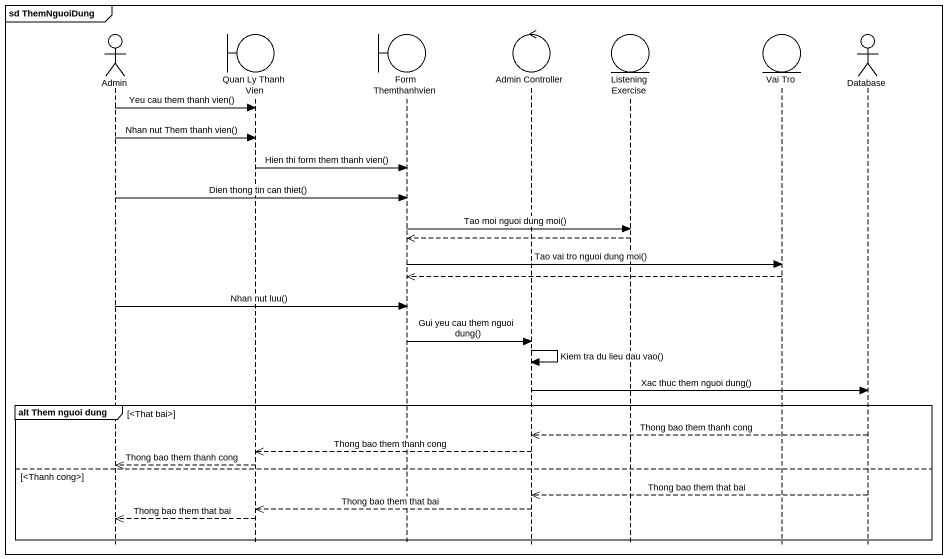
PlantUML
@startuml
mainframe sd ThemNguoiDung
hide footbox
actor Admin
boundary "Quan Ly Thanh Vien" as Quan_Ly_Thanh_Vien
boundary "Form Themthanhvien" as Form_Themthanhvien
control "Admin Controller" as Admin_Controller
entity "Listening Exercise" as Listening_Exercise
entity "Vai Tro" as Vai_Tro
actor "Database" as Database_

Admin -> Quan_Ly_Thanh_Vien : Yeu cau them thanh vien()
Admin -> Quan_Ly_Thanh_Vien : Nhan nut Them thanh vien()
Quan_Ly_Thanh_Vien -> Form_Themthanhvien : Hien thi form them thanh vien()
Admin -> Form_Themthanhvien : Dien thong tin can thiet()
Form_Themthanhvien -> Listening_Exercise : Tao moi nguoi dung moi()
Listening_Exercise -->> Form_Themthanhvien
Form_Themthanhvien -> Vai_Tro : Tao vai tro nguoi dung moi()
Vai_Tro -->> Form_Themthanhvien
Admin -> Form_Themthanhvien : Nhan nut luu()
Form_Themthanhvien -> Admin_Controller : Gui yeu cau them nguoi dung()
Admin_Controller -> Admin_Controller : Kiem tra du lieu dau vao()
Admin_Controller -> Database_ : Xac thuc them nguoi dung()
group alt Them nguoi dung [<That bai>]
  Database_ -->> Admin_Controller : Thong bao them thanh cong
  Admin_Controller -->> Quan_Ly_Thanh_Vien : Thong bao them thanh cong
  Quan_Ly_Thanh_Vien -->> Admin : Thong bao them thanh cong
else <Thanh cong>
  Database_ -->> Admin_Controller : Thong bao them that bai
  Admin_Controller -->> Quan_Ly_Thanh_Vien : Thong bao them that bai
  Quan_Ly_Thanh_Vien -->> Admin : Thong bao them that bai
end
@enduml
